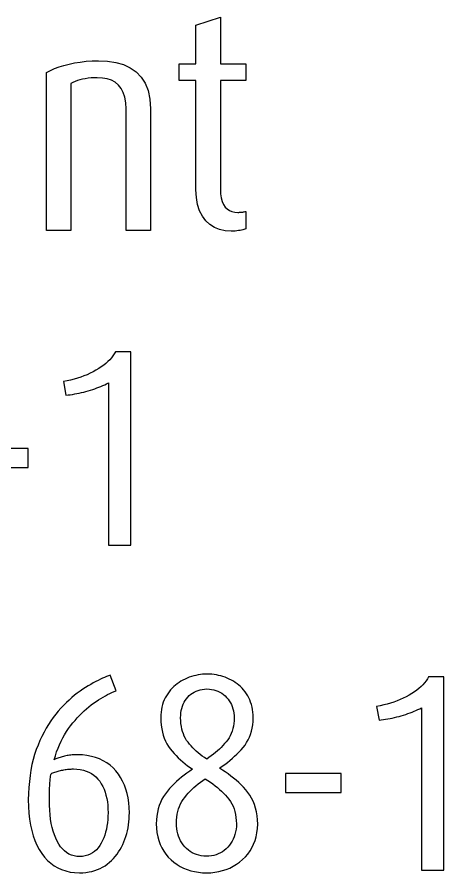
# Model space of a CAD drawing. Header units: inches. Extents: x 0.6 to 61.5, y 0.9 to 41.7.
# Drawn here: x 6.9776 to 7.1043, y 35.2926 to 35.5465 of the extents above; entities that cross this region are included whole.
import ezdxf

# ---------------------------------------------------------------- set-up
doc = ezdxf.new("R2010")
doc.units = ezdxf.units.IN
doc.header["$MEASUREMENT"] = 0
doc.layers.add('ARTWORK', color=2, linetype='Continuous')

msp = doc.modelspace()

# ---------------------------------------------------------------- linework, layer by layer
at = {"layer": 'ARTWORK'}
for points in [[(7.04118, 35.48301), (7.04118, 35.48301), (7.03937, 35.48313), (7.0377, 35.4835), (7.03617, 35.48412), (7.0348, 35.48498), (7.03361, 35.48609), (7.0326, 35.48745), (7.03179, 35.48905), (7.0312, 35.49089), (7.03083, 35.49298), (7.03071, 35.49531), (7.03071, 35.52773), (7.02567, 35.52773), (7.02567, 35.53269), (7.03071, 35.53269), (7.03071, 35.54415), (7.03797, 35.54653), (7.03797, 35.53269), (7.0455, 35.53269), (7.0455, 35.52773), (7.03797, 35.52773), (7.03797, 35.49549), (7.03797, 35.49549), (7.03803, 35.49409), (7.03821, 35.49287), (7.03849, 35.49181), (7.03888, 35.49092), (7.03937, 35.49018), (7.03995, 35.48959), (7.04062, 35.48914), (7.04138, 35.48883), (7.04221, 35.48865), (7.04311, 35.48859), (7.04311, 35.48859), (7.04338, 35.48859), (7.04364, 35.4886), (7.04389, 35.48862), (7.04414, 35.48864), (7.04437, 35.48866), (7.0446, 35.48869), (7.04483, 35.48873), (7.04506, 35.48878), (7.04528, 35.48883), (7.0455, 35.48888), (7.0455, 35.48374), (7.0455, 35.48374), (7.04525, 35.48363), (7.04495, 35.48352), (7.04461, 35.48342), (7.04422, 35.48332), (7.04379, 35.48323), (7.04332, 35.48316), (7.04283, 35.48309), (7.0423, 35.48305), (7.04175, 35.48302), (7.04118, 35.48301), (7.04118, 35.48301)], [(7.00993, 35.48318), (7.00993, 35.51927), (7.00993, 35.51927), (7.00984, 35.52113), (7.00955, 35.52277), (7.00909, 35.52419), (7.00846, 35.52539), (7.00766, 35.52638), (7.0067, 35.52718), (7.00559, 35.52779), (7.00432, 35.52821), (7.00292, 35.52846), (7.00139, 35.52854), (7.00139, 35.52854), (7.00046, 35.52852), (6.99955, 35.52847), (6.99867, 35.52838), (6.99782, 35.52825), (6.997, 35.52809), (6.99622, 35.5279), (6.99549, 35.52768), (6.9948, 35.52744), (6.99416, 35.52717), (6.99358, 35.52688), (6.99358, 35.48318), (6.98633, 35.48318), (6.98633, 35.53011), (6.98633, 35.53011), (6.98747, 35.5307), (6.98871, 35.53124), (6.99006, 35.53175), (6.99151, 35.5322), (6.99305, 35.5326), (6.99466, 35.53294), (6.99635, 35.53321), (6.9981, 35.53342), (6.9999, 35.53354), (7.00175, 35.53359), (7.00175, 35.53359), (7.00444, 35.53346), (7.00692, 35.53308), (7.00918, 35.53244), (7.0112, 35.53151), (7.01295, 35.53029), (7.01442, 35.52875), (7.0156, 35.5269), (7.01647, 35.52471), (7.017, 35.52217), (7.01718, 35.51927), (7.01718, 35.48318), (7.00993, 35.48318), (7.00993, 35.48318)], [(7.01134, 35.38984), (7.01134, 35.44716), (7.00677, 35.44716), (7.00677, 35.44716), (7.00644, 35.44656), (7.00605, 35.44598), (7.0056, 35.4454), (7.00511, 35.44484), (7.00456, 35.44429), (7.00395, 35.44376), (7.0033, 35.44323), (7.00259, 35.44272), (7.00182, 35.44222), (7.00101, 35.44173), (7.00101, 35.44173), (7.00015, 35.44126), (6.99927, 35.44082), (6.99837, 35.44041), (6.99744, 35.44003), (6.99649, 35.43968), (6.99551, 35.43937), (6.99451, 35.43908), (6.99349, 35.43883), (6.99244, 35.4386), (6.99137, 35.43841), (6.99211, 35.43433), (6.99211, 35.43433), (6.99275, 35.4344), (6.9934, 35.43448), (6.99405, 35.43458), (6.99471, 35.43469), (6.99537, 35.43482), (6.99603, 35.43495), (6.9967, 35.4351), (6.99737, 35.43527), (6.99804, 35.43544), (6.99872, 35.43563), (6.99872, 35.43563), (6.99939, 35.43583), (7.00004, 35.43604), (7.00068, 35.43625), (7.0013, 35.43648), (7.00191, 35.43671), (7.00249, 35.43695), (7.00307, 35.4372), (7.00362, 35.43745), (7.00416, 35.43772), (7.00469, 35.43799), (7.00469, 35.38984), (7.01134, 35.38984), (7.01134, 35.38984)], [(6.98091, 35.41849), (6.96432, 35.41849), (6.96432, 35.41285), (6.98091, 35.41285), (6.98091, 35.41849), (6.98091, 35.41849)], [(7.01092, 35.31039), (7.01092, 35.31039), (7.01087, 35.31192), (7.01074, 35.31338), (7.01054, 35.31479), (7.01025, 35.31613), (7.00989, 35.31741), (7.00945, 35.31862), (7.00893, 35.31978), (7.00833, 35.32087), (7.00766, 35.32189), (7.00691, 35.32286), (7.00691, 35.32286), (7.00608, 35.32375), (7.00518, 35.32454), (7.00422, 35.32525), (7.00318, 35.32586), (7.00208, 35.32638), (7.0009, 35.32681), (6.99966, 35.32715), (6.99835, 35.32741), (6.99697, 35.32757), (6.99552, 35.32764), (6.99552, 35.32764), (6.99511, 35.32763), (6.99472, 35.32761), (6.99432, 35.32759), (6.99393, 35.32755), (6.99355, 35.32751), (6.99317, 35.32747), (6.99279, 35.32741), (6.99242, 35.32735), (6.99206, 35.32728), (6.9917, 35.3272), (6.9917, 35.3272), (6.99135, 35.32712), (6.99101, 35.32702), (6.99067, 35.32693), (6.99035, 35.32683), (6.99003, 35.32672), (6.98973, 35.32662), (6.98943, 35.32651), (6.98914, 35.32639), (6.98887, 35.32627), (6.9886, 35.32615), (6.9886, 35.32615), (6.98896, 35.32732), (6.98934, 35.32845), (6.98976, 35.32955), (6.9902, 35.33061), (6.99068, 35.33164), (6.99118, 35.33263), (6.99172, 35.33358), (6.99228, 35.3345), (6.99287, 35.33539), (6.99349, 35.33623), (6.99349, 35.33623), (6.99413, 35.33705), (6.99479, 35.33783), (6.99545, 35.33858), (6.99613, 35.3393), (6.99681, 35.33999), (6.99749, 35.34064), (6.99819, 35.34126), (6.99889, 35.34185), (6.9996, 35.34241), (7.00032, 35.34294), (7.00032, 35.34294), (7.00104, 35.34344), (7.00176, 35.3439), (7.00245, 35.34434), (7.00314, 35.34475), (7.00381, 35.34514), (7.00448, 35.34549), (7.00513, 35.34582), (7.00577, 35.34611), (7.0064, 35.34638), (7.00702, 35.34662), (7.00527, 35.3512), (7.00527, 35.3512), (7.00474, 35.35103), (7.00418, 35.35082), (7.00359, 35.35058), (7.00298, 35.35031), (7.00233, 35.35001), (7.00166, 35.34968), (7.00096, 35.34932), (7.00023, 35.34893), (6.99947, 35.34851), (6.99868, 35.34807), (6.99868, 35.34807), (6.99788, 35.34758), (6.99708, 35.34706), (6.99628, 35.3465), (6.99547, 35.3459), (6.99467, 35.34526), (6.99386, 35.34458), (6.99305, 35.34386), (6.99224, 35.3431), (6.99144, 35.3423), (6.99063, 35.34147), (6.99063, 35.34147), (6.98983, 35.34059), (6.98906, 35.33966), (6.98832, 35.33869), (6.98759, 35.33766), (6.9869, 35.33659), (6.98623, 35.33547), (6.98559, 35.3343), (6.98497, 35.33308), (6.98438, 35.33181), (6.98381, 35.3305), (6.98381, 35.3305), (6.98328, 35.32913), (6.98281, 35.3277), (6.98239, 35.32622), (6.98202, 35.32468), (6.98171, 35.32308), (6.98145, 35.32142), (6.98124, 35.31971), (6.98109, 35.31794), (6.98098, 35.31611), (6.98093, 35.31422), (6.98093, 35.31422), (6.98098, 35.31222), (6.98111, 35.31032), (6.98131, 35.3085), (6.98159, 35.30677), (6.98195, 35.30514), (6.98239, 35.30359), (6.98291, 35.30214), (6.9835, 35.30078), (6.98417, 35.29951), (6.98492, 35.29833), (6.98492, 35.29833), (6.98574, 35.29725), (6.98663, 35.29628), (6.98758, 35.29542), (6.9886, 35.29468), (6.98968, 35.29405), (6.99083, 35.29353), (6.99205, 35.29312), (6.99333, 35.29282), (6.99468, 35.29264), (6.9961, 35.29257), (6.9961, 35.29257), (6.99708, 35.29261), (6.99803, 35.2927), (6.99895, 35.29283), (6.99983, 35.29302), (7.00067, 35.29326), (7.00148, 35.29354), (7.00226, 35.29388), (7.003, 35.29426), (7.00371, 35.29469), (7.00438, 35.29518), (7.00438, 35.29518), (7.00502, 35.2957), (7.00563, 35.29626), (7.00621, 35.29684), (7.00675, 35.29745), (7.00726, 35.2981), (7.00774, 35.29877), (7.00818, 35.29948), (7.00859, 35.30021), (7.00897, 35.30097), (7.00931, 35.30176), (7.00931, 35.30176), (7.00962, 35.30257), (7.00989, 35.3034), (7.01014, 35.30423), (7.01035, 35.30508), (7.01053, 35.30594), (7.01067, 35.30681), (7.01078, 35.30768), (7.01086, 35.30857), (7.01091, 35.30947), (7.01092, 35.31039), (7.01092, 35.31039)], [(7.04905, 35.30705), (7.04905, 35.30705), (7.04898, 35.30832), (7.04885, 35.30953), (7.04865, 35.31069), (7.04839, 35.31179), (7.04807, 35.31283), (7.04768, 35.31382), (7.04723, 35.31476), (7.04671, 35.31563), (7.04613, 35.31646), (7.04549, 35.31723), (7.04549, 35.31723), (7.04481, 35.31796), (7.0441, 35.31867), (7.04338, 35.31936), (7.04263, 35.32003), (7.04185, 35.32068), (7.04106, 35.32131), (7.04024, 35.32193), (7.0394, 35.32252), (7.03853, 35.32309), (7.03764, 35.32364), (7.03764, 35.32364), (7.03846, 35.3242), (7.03926, 35.32477), (7.04003, 35.32535), (7.04078, 35.32595), (7.0415, 35.32656), (7.04219, 35.32718), (7.04286, 35.32781), (7.0435, 35.32846), (7.04412, 35.32911), (7.04471, 35.32978), (7.04471, 35.32978), (7.04526, 35.33048), (7.04575, 35.33122), (7.04619, 35.332), (7.04658, 35.33282), (7.0469, 35.33367), (7.04718, 35.33457), (7.0474, 35.33551), (7.04756, 35.33649), (7.04766, 35.33751), (7.04771, 35.33857), (7.04771, 35.33857), (7.04768, 35.33942), (7.04761, 35.34023), (7.0475, 35.34102), (7.04735, 35.34177), (7.04717, 35.34251), (7.04694, 35.34321), (7.04668, 35.34389), (7.04638, 35.34453), (7.04605, 35.34515), (7.04567, 35.34574), (7.04567, 35.34574), (7.04526, 35.34631), (7.04484, 35.34684), (7.04438, 35.34735), (7.04391, 35.34783), (7.04342, 35.34828), (7.0429, 35.3487), (7.04236, 35.34909), (7.0418, 35.34946), (7.04121, 35.34979), (7.0406, 35.3501), (7.0406, 35.3501), (7.03997, 35.35038), (7.03934, 35.35062), (7.0387, 35.35084), (7.03806, 35.35102), (7.03741, 35.35118), (7.03675, 35.35131), (7.03608, 35.35142), (7.03541, 35.35149), (7.03473, 35.35153), (7.03405, 35.35155), (7.03405, 35.35155), (7.03336, 35.35153), (7.03268, 35.35149), (7.03201, 35.35142), (7.03134, 35.35131), (7.03068, 35.35118), (7.03003, 35.35102), (7.02938, 35.35084), (7.02873, 35.35062), (7.02809, 35.35038), (7.02746, 35.3501), (7.02746, 35.3501), (7.02684, 35.34979), (7.02625, 35.34946), (7.02568, 35.34909), (7.02513, 35.3487), (7.0246, 35.34828), (7.0241, 35.34783), (7.02362, 35.34735), (7.02316, 35.34684), (7.02272, 35.34631), (7.02231, 35.34574), (7.02231, 35.34574), (7.02193, 35.34515), (7.02158, 35.34453), (7.02128, 35.34389), (7.02101, 35.34321), (7.02078, 35.34251), (7.02059, 35.34177), (7.02044, 35.34102), (7.02033, 35.34023), (7.02026, 35.33942), (7.02023, 35.33857), (7.02023, 35.33857), (7.02028, 35.33745), (7.02038, 35.33637), (7.02053, 35.33534), (7.02074, 35.33436), (7.02099, 35.33341), (7.0213, 35.33252), (7.02166, 35.33167), (7.02207, 35.33086), (7.02254, 35.3301), (7.02306, 35.32938), (7.02306, 35.32938), (7.02362, 35.32869), (7.0242, 35.32802), (7.02481, 35.32737), (7.02544, 35.32673), (7.02609, 35.32612), (7.02677, 35.32552), (7.02747, 35.32494), (7.02819, 35.32438), (7.02894, 35.32384), (7.02971, 35.32331), (7.02971, 35.32331), (7.02886, 35.32276), (7.02803, 35.32218), (7.02722, 35.32159), (7.02643, 35.32097), (7.02567, 35.32033), (7.02493, 35.31968), (7.02422, 35.319), (7.02353, 35.3183), (7.02286, 35.31758), (7.02221, 35.31684), (7.02221, 35.31684), (7.02161, 35.31607), (7.02107, 35.31526), (7.02058, 35.3144), (7.02016, 35.31349), (7.0198, 35.31255), (7.0195, 35.31155), (7.01925, 35.31051), (7.01907, 35.30943), (7.01895, 35.3083), (7.01889, 35.30713), (7.01889, 35.30713), (7.01897, 35.30579), (7.01912, 35.30451), (7.01936, 35.30329), (7.01967, 35.30213), (7.02007, 35.30103), (7.02055, 35.29999), (7.02112, 35.29901), (7.02176, 35.29809), (7.02249, 35.29723), (7.0233, 35.29644), (7.0233, 35.29644), (7.02417, 35.29571), (7.02508, 35.29506), (7.02603, 35.29449), (7.02703, 35.29399), (7.02807, 35.29356), (7.02915, 35.29321), (7.03027, 35.29294), (7.03143, 35.29274), (7.03263, 35.29261), (7.03388, 35.29256), (7.03388, 35.29256), (7.03512, 35.29261), (7.03633, 35.29274), (7.03749, 35.29295), (7.03861, 35.29323), (7.0397, 35.29358), (7.04075, 35.29401), (7.04175, 35.29452), (7.04272, 35.2951), (7.04364, 35.29576), (7.04453, 35.29649), (7.04453, 35.29649), (7.04536, 35.29729), (7.0461, 35.29815), (7.04676, 35.29907), (7.04733, 35.30004), (7.04783, 35.30107), (7.04823, 35.30215), (7.04856, 35.30329), (7.04881, 35.30448), (7.04897, 35.30574), (7.04905, 35.30705), (7.04905, 35.30705)], [(7.1043, 35.2934), (7.1043, 35.35072), (7.09972, 35.35072), (7.09972, 35.35072), (7.09939, 35.35013), (7.099, 35.34954), (7.09855, 35.34897), (7.09806, 35.34841), (7.09751, 35.34786), (7.0969, 35.34732), (7.09624, 35.34679), (7.09553, 35.34628), (7.09477, 35.34577), (7.09396, 35.34528), (7.09396, 35.34528), (7.0931, 35.34481), (7.09222, 35.34437), (7.09132, 35.34397), (7.09039, 35.34359), (7.08944, 35.34324), (7.08846, 35.34293), (7.08746, 35.34264), (7.08644, 35.34239), (7.08539, 35.34217), (7.08432, 35.34197), (7.08505, 35.33789), (7.08505, 35.33789), (7.0857, 35.33796), (7.08635, 35.33805), (7.087, 35.33815), (7.08765, 35.33826), (7.08831, 35.33838), (7.08898, 35.33852), (7.08964, 35.33867), (7.09031, 35.33883), (7.09099, 35.33901), (7.09166, 35.3392), (7.09166, 35.3392), (7.09234, 35.3394), (7.09299, 35.3396), (7.09363, 35.33982), (7.09425, 35.34004), (7.09486, 35.34027), (7.09545, 35.34051), (7.09602, 35.34076), (7.09658, 35.34102), (7.09712, 35.34128), (7.09765, 35.34156), (7.09765, 35.2934), (7.1043, 35.2934), (7.1043, 35.2934)], [(7.04206, 35.33857), (7.04206, 35.33857), (7.04202, 35.33773), (7.04194, 35.33691), (7.04181, 35.33612), (7.04164, 35.33537), (7.04143, 35.33464), (7.04117, 35.33395), (7.04087, 35.33328), (7.04052, 35.33265), (7.04012, 35.33204), (7.03968, 35.33146), (7.03968, 35.33146), (7.03922, 35.33091), (7.03872, 35.33036), (7.03821, 35.32982), (7.03766, 35.32929), (7.03709, 35.32877), (7.0365, 35.32826), (7.03588, 35.32776), (7.03524, 35.32727), (7.03457, 35.32679), (7.03388, 35.32631), (7.03388, 35.32631), (7.03322, 35.32676), (7.03258, 35.32722), (7.03196, 35.32769), (7.03137, 35.32817), (7.03081, 35.32866), (7.03027, 35.32917), (7.02975, 35.32969), (7.02926, 35.33022), (7.02879, 35.33076), (7.02835, 35.33131), (7.02835, 35.33131), (7.02794, 35.33189), (7.02757, 35.33249), (7.02724, 35.33314), (7.02696, 35.33381), (7.02672, 35.33452), (7.02652, 35.33526), (7.02636, 35.33604), (7.02624, 35.33685), (7.02617, 35.3377), (7.02613, 35.33857), (7.02613, 35.33857), (7.02616, 35.33932), (7.02623, 35.34003), (7.02634, 35.34072), (7.0265, 35.34138), (7.02669, 35.34201), (7.02692, 35.34261), (7.02719, 35.34318), (7.02751, 35.34373), (7.02787, 35.34424), (7.02827, 35.34473), (7.02827, 35.34473), (7.0287, 35.34517), (7.02917, 35.34558), (7.02966, 35.34593), (7.03019, 35.34624), (7.03074, 35.34651), (7.03132, 35.34673), (7.03194, 35.3469), (7.03258, 35.34703), (7.03326, 35.34711), (7.03396, 35.34714), (7.03396, 35.34714), (7.03467, 35.3471), (7.03536, 35.34702), (7.03601, 35.34688), (7.03664, 35.3467), (7.03724, 35.34647), (7.03781, 35.34619), (7.03835, 35.34587), (7.03886, 35.3455), (7.03934, 35.34509), (7.0398, 35.34463), (7.0398, 35.34463), (7.04022, 35.34413), (7.04059, 35.34361), (7.04093, 35.34307), (7.04122, 35.3425), (7.04146, 35.3419), (7.04167, 35.34129), (7.04183, 35.34064), (7.04195, 35.33998), (7.04203, 35.33929), (7.04206, 35.33857)], [(7.0046, 35.31039), (7.0046, 35.31039), (7.00458, 35.30936), (7.00452, 35.30837), (7.00443, 35.3074), (7.00428, 35.30646), (7.0041, 35.30555), (7.00388, 35.30466), (7.00361, 35.3038), (7.00331, 35.30297), (7.00296, 35.30216), (7.00257, 35.30139), (7.00257, 35.30139), (7.00214, 35.30066), (7.00167, 35.30001), (7.00115, 35.29942), (7.00058, 35.29892), (6.99996, 35.29848), (6.9993, 35.29812), (6.99859, 35.29782), (6.99783, 35.29761), (6.99703, 35.29746), (6.99618, 35.29739), (6.99618, 35.29739), (6.99532, 35.29745), (6.99451, 35.2976), (6.99373, 35.29783), (6.993, 35.29816), (6.99231, 35.29857), (6.99166, 35.29907), (6.99105, 35.29966), (6.99049, 35.30034), (6.98997, 35.3011), (6.98949, 35.30195), (6.98949, 35.30195), (6.98905, 35.30288), (6.98866, 35.30387), (6.98832, 35.30493), (6.98802, 35.30605), (6.98776, 35.30723), (6.98755, 35.30849), (6.98739, 35.3098), (6.98727, 35.31119), (6.9872, 35.31264), (6.98717, 35.31415), (6.98717, 35.31415), (6.98717, 35.31458), (6.98717, 35.31501), (6.98718, 35.31543), (6.98718, 35.31585), (6.98719, 35.31626), (6.9872, 35.31667), (6.98721, 35.31707), (6.98723, 35.31747), (6.98725, 35.31786), (6.98727, 35.31825), (6.98727, 35.31825), (6.98729, 35.31863), (6.98732, 35.31901), (6.98735, 35.31939), (6.98738, 35.31977), (6.98742, 35.32014), (6.98746, 35.32051), (6.98751, 35.32088), (6.98756, 35.32125), (6.98761, 35.32162), (6.98767, 35.32198), (6.98767, 35.32198), (6.98795, 35.32211), (6.98825, 35.32222), (6.98854, 35.32234), (6.98885, 35.32245), (6.98915, 35.32255), (6.98947, 35.32265), (6.98979, 35.32275), (6.99012, 35.32284), (6.99045, 35.32292), (6.99079, 35.323), (6.99079, 35.323), (6.99114, 35.32307), (6.99149, 35.32314), (6.99184, 35.3232), (6.99219, 35.32325), (6.99255, 35.3233), (6.9929, 35.32333), (6.99326, 35.32336), (6.99362, 35.32338), (6.99398, 35.3234), (6.99435, 35.3234), (6.99435, 35.3234), (6.99538, 35.32334), (6.99635, 35.32322), (6.99727, 35.32303), (6.99813, 35.32276), (6.99894, 35.32243), (6.99969, 35.32203), (7.00038, 35.32156), (7.00102, 35.32103), (7.0016, 35.32042), (7.00213, 35.31975), (7.00213, 35.31975), (7.0026, 35.31901), (7.00303, 35.31823), (7.0034, 35.31741), (7.00372, 35.31654), (7.00399, 35.31562), (7.00422, 35.31466), (7.00439, 35.31366), (7.00451, 35.31261), (7.00458, 35.31152), (7.0046, 35.31039)], [(7.04273, 35.30713), (7.04273, 35.30713), (7.04269, 35.3063), (7.0426, 35.30549), (7.04246, 35.30472), (7.04228, 35.30398), (7.04205, 35.30327), (7.04177, 35.30259), (7.04144, 35.30195), (7.04107, 35.30134), (7.04064, 35.30076), (7.04017, 35.30021), (7.04017, 35.30021), (7.03966, 35.29971), (7.03912, 35.29925), (7.03856, 35.29885), (7.03796, 35.2985), (7.03734, 35.2982), (7.03669, 35.29795), (7.03601, 35.29776), (7.0353, 35.29761), (7.03456, 35.29752), (7.0338, 35.29748), (7.0338, 35.29748), (7.03302, 35.29752), (7.03228, 35.29762), (7.03157, 35.29777), (7.03088, 35.29798), (7.03023, 35.29823), (7.0296, 35.29855), (7.02901, 35.29891), (7.02844, 35.29933), (7.0279, 35.2998), (7.02739, 35.30032), (7.02739, 35.30032), (7.02693, 35.30089), (7.02651, 35.30149), (7.02614, 35.30212), (7.02582, 35.30277), (7.02555, 35.30345), (7.02532, 35.30417), (7.02514, 35.30491), (7.02501, 35.30568), (7.02492, 35.30648), (7.02488, 35.30731), (7.02488, 35.30731), (7.02492, 35.30822), (7.02501, 35.3091), (7.02514, 35.30995), (7.02532, 35.31077), (7.02554, 35.31155), (7.02582, 35.3123), (7.02613, 35.31302), (7.0265, 35.3137), (7.02691, 35.31436), (7.02736, 35.31498), (7.02736, 35.31498), (7.02786, 35.31558), (7.02838, 35.31617), (7.02892, 35.31675), (7.02949, 35.31731), (7.03009, 35.31787), (7.03071, 35.31841), (7.03136, 35.31894), (7.03204, 35.31947), (7.03274, 35.31998), (7.03348, 35.32048), (7.03348, 35.32048), (7.03424, 35.31998), (7.03498, 35.31948), (7.0357, 35.31896), (7.03639, 35.31844), (7.03706, 35.3179), (7.0377, 35.31735), (7.03831, 35.31679), (7.0389, 35.31622), (7.03947, 35.31564), (7.04, 35.31505), (7.04, 35.31505), (7.0405, 35.31443), (7.04095, 35.31378), (7.04135, 35.31309), (7.0417, 35.31236), (7.042, 35.31159), (7.04224, 35.31078), (7.04244, 35.30992), (7.04258, 35.30903), (7.04268, 35.3081), (7.04273, 35.30713)], [(7.07384, 35.32205), (7.05727, 35.32205), (7.05727, 35.31639), (7.07384, 35.31639), (7.07384, 35.32205), (7.07384, 35.32205)]]:
    msp.add_lwpolyline(points, dxfattribs=at)

doc.saveas('drawing.dxf')
